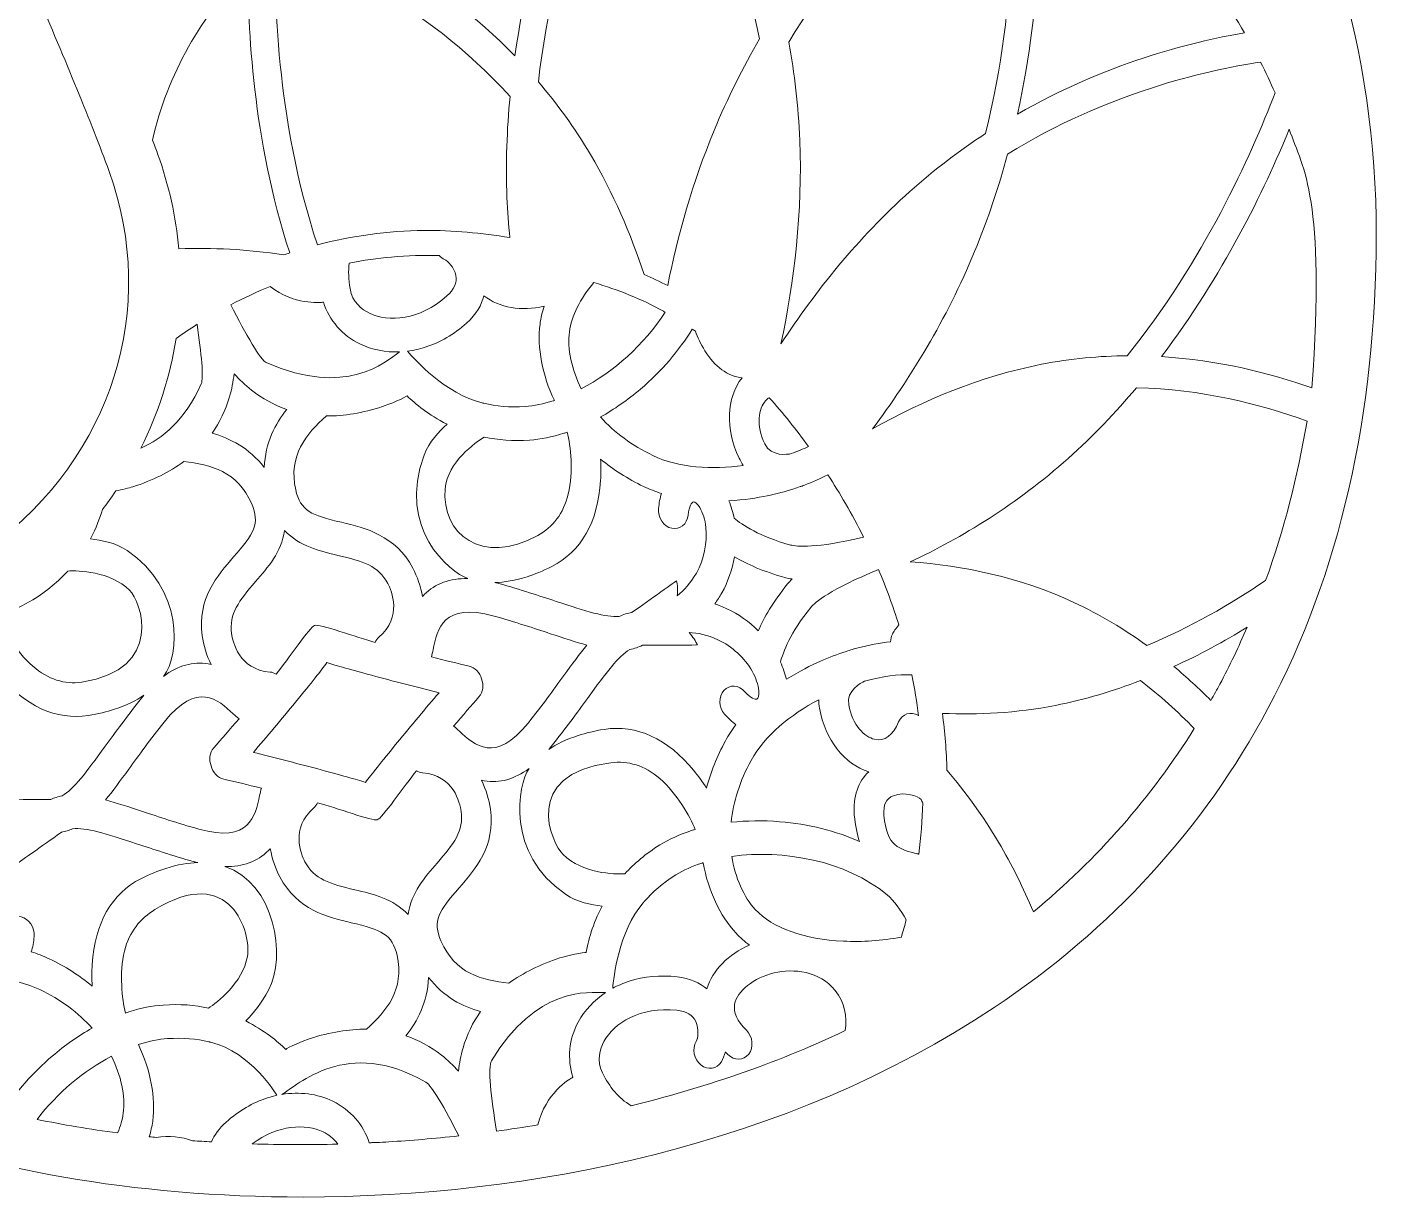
# Model space of a CAD drawing. Header units: millimetres. Extents: x -932 to 1965, y 102 to 615.
# Drawn here: x 433.3 to 548.1, y 102 to 201.5 of the extents above; entities that cross this region are included whole.
import ezdxf

# ---------------------------------------------------------------- set-up
doc = ezdxf.new("R2010")
doc.units = ezdxf.units.MM
doc.header["$MEASUREMENT"] = 0
doc.layers.add('Layer 4', color=7, linetype='Continuous')

msp = doc.modelspace()

# ---------------------------------------------------------------- linework, layer by layer
at = {"layer": 'Layer 4', "lineweight": 0}
for points, knots in [([(512.99, 259.13), (500.98, 274.08), (490.62, 286.98), (489.57, 300.35), (488.26, 317.04), (492.92, 330.49), (503.41, 340.31), (511.82, 348.19), (523.93, 353.79), (539.42, 356.96), (539.42, 356.96), (547.43, 358.59), (547.43, 358.59), (547.43, 358.59), (539.36, 359.91), (539.36, 359.91), (539.17, 359.94), (520.4, 362.92), (497.53, 360.46), (484.07, 359.02), (471.82, 356), (461.14, 351.5), (447.71, 345.85), (436.72, 337.82), (428.46, 327.65), (421.27, 318.79), (416.55, 308.43), (414.45, 296.87), (412.65, 286.96), (412.71, 275.85), (414.65, 263.83), (417.59, 245.6), (424.42, 227.57), (430.5, 212.93), (430.52, 212.66), (433.15, 206.62), (434.06, 204.46), (436.56, 198.58), (438.71, 193.5), (440.25, 189.24), (444.46, 177.59), (440.53, 165.07), (430.23, 157.34), (424.56, 153.09), (417.43, 150.74), (410.15, 150.73), (410.15, 150.73), (410.11, 150.73), (410.11, 150.73), (402.56, 150.73), (394.91, 153.21), (387.87, 157.9), (396.58, 164.26), (402.67, 172.18), (406.06, 181.6), (412.02, 198.16), (409.63, 219.38), (398.96, 244.66), (390.28, 265.22), (378.11, 283.75), (371.56, 293.7), (369.41, 296.98), (367.82, 299.39), (367.12, 300.7), (367.18, 303.02), (367.18, 305.42), (367.14, 307.91), (369.94, 306.36), (372.52, 304.11), (374.01, 300.84), (374.01, 300.84), (375.22, 298.17), (375.22, 298.17), (375.22, 298.17), (376.68, 300.72), (376.68, 300.72), (376.83, 300.99), (380.02, 306.71), (377.93, 313.85), (377.93, 313.85), (386.81, 310.97), (386.81, 310.97), (386.81, 310.97), (385.93, 313.75), (385.93, 313.75), (385.69, 314.5), (380.8, 329.63), (371.81, 337.05), (371.81, 337.05), (387.94, 336.63), (387.94, 336.63), (387.94, 336.63), (386.55, 338.97), (386.55, 338.97), (386.37, 339.27), (382.61, 345.42), (372.31, 350.71), (375.25, 351.19), (377.65, 351.91), (379.83, 353.18), (379.83, 353.18), (382.19, 354.56), (382.19, 354.56), (382.19, 354.56), (371.49, 360.09), (371.49, 360.09), (375.52, 360.11), (380.22, 360.53), (382.43, 362.15), (382.43, 362.15), (385.17, 364.16), (385.17, 364.16), (385.17, 364.16), (381.84, 364.83), (381.84, 364.83), (381.71, 364.85), (372.05, 366.8), (365.54, 369.14), (387.46, 372.42), (402.79, 377.17), (402.95, 377.22), (402.95, 377.22), (407.74, 378.71), (407.74, 378.71), (407.74, 378.71), (397.13, 381.74), (397.13, 381.74), (401.74, 383.83), (406.58, 387.31), (410.23, 390.23), (410.33, 390.3), (420, 398.15), (420.35, 400.17), (420.46, 400.8), (420.18, 401.43), (419.64, 401.76), (418.65, 402.37), (417.71, 401.67), (416.89, 401.05), (413.76, 398.7), (403.42, 400.89), (395.23, 403.47), (398.24, 404.41), (401.77, 406.06), (403.73, 408.86), (404.4, 409.82), (405.14, 410.32), (405.97, 410.4), (407.55, 410.54), (409.29, 409.19), (409.83, 408.66), (409.83, 408.66), (414.79, 403.7), (414.79, 403.7), (414.79, 403.7), (412.29, 410.25), (412.29, 410.25), (409.73, 416.98), (405.77, 420.41), (403.03, 422.07), (415.23, 428.91), (415.82, 442.11), (415.84, 442.71), (415.84, 442.71), (415.89, 444.26), (415.89, 444.26), (415.89, 444.26), (410.71, 444.26), (410.71, 444.26), (425.53, 456.31), (428.85, 479.25), (429.13, 481.42), (443.34, 529.49), (444.65, 541.47), (442.11, 545.91), (441.41, 547.14), (440.35, 547.92), (438.87, 548.28), (426.01, 551.5), (411.48, 544.21), (401.54, 537.53), (393.83, 532.35), (387.62, 526.75), (384.4, 523.56), (384.48, 524.9), (384.61, 526.5), (384.76, 527.93), (384.76, 527.93), (385.46, 534.54), (385.46, 534.54), (385.46, 534.54), (378.2, 522.68), (378.2, 522.68), (378.2, 522.68), (372.17, 539.68), (372.17, 539.68), (372.17, 539.68), (370.96, 534.86), (370.96, 534.86), (370.41, 532.66), (369.69, 530.19), (369.08, 528.38), (363.46, 546.39), (356.18, 550.45), (355.86, 550.62), (355.86, 550.62), (353.75, 551.74), (353.75, 551.74), (353.75, 551.74), (353.66, 549.35), (353.66, 549.35), (353.62, 548.47), (353.31, 546.44), (352.31, 545.04), (347.51, 556.15), (340.04, 561.18), (339.71, 561.4), (339.71, 561.4), (338.43, 562.24), (338.43, 562.24), (338.43, 562.24), (333.35, 554.19), (333.35, 554.19), (333.35, 554.19), (327.72, 570.14), (327.72, 570.14), (327.72, 570.14), (315.63, 559.5), (315.63, 559.5), (315.63, 559.5), (313.94, 567.07), (313.94, 567.07), (313.94, 567.07), (312.74, 567.07), (312.74, 567.07), (312.37, 567.07), (304.21, 566.98), (296.27, 559.43), (296.51, 561.43), (297.01, 564.26), (297.56, 566.73), (297.56, 566.73), (297.94, 568.46), (297.94, 568.46), (297.94, 568.46), (296.17, 568.55), (296.17, 568.55), (295.86, 568.57), (288.9, 568.8), (277.41, 560.03), (275.88, 570.89), (269.16, 608.41), (258.63, 613.34), (255.03, 615.02), (251.01, 612.59), (247.55, 609.99), (246.9, 609.5), (246.22, 608.94), (245.54, 608.34), (238.09, 601.73), (229.68, 588.76), (221.7, 575.73), (209.45, 555.71), (207.83, 529.21), (207.67, 519.72), (207.67, 519.72), (200.18, 526.77), (200.18, 526.77), (200.18, 526.77), (199.38, 524.68), (199.38, 524.68), (197.18, 518.9), (197.45, 509.75), (197.65, 503.07), (197.71, 501.22), (197.77, 499.21), (197.74, 497.77), (193.29, 501.61), (184.63, 502.88), (184.23, 502.94), (184.23, 502.94), (181.41, 503.34), (181.41, 503.34), (181.41, 503.34), (182.67, 500.79), (182.67, 500.79), (182.69, 500.74), (184.98, 496.04), (184.98, 488.96), (184.98, 486.06), (185.95, 482.97), (186.82, 480.25), (187.65, 477.61), (188.59, 474.62), (187.87, 473.57), (187.53, 473.07), (186.61, 472.91), (185.89, 472.87), (178.74, 472.41), (167.87, 482.24), (167.76, 482.34), (167.76, 482.34), (165.14, 484.74), (165.14, 484.74), (165.14, 484.74), (165.25, 481.18), (165.25, 481.18), (165.69, 467.6), (170.28, 459.93), (176.98, 451.96), (175.25, 452.63), (173.19, 453.55), (171.37, 454.46), (171.37, 454.46), (167.27, 456.52), (167.27, 456.52), (167.27, 456.52), (169.36, 452.44), (169.36, 452.44), (169.69, 451.79), (177.63, 436.55), (195.44, 418.74), (195.95, 418.23), (196.47, 417.72), (196.99, 417.21), (194.15, 416.99), (189.65, 417.35), (186.07, 421), (186.07, 421), (182.03, 425.12), (182.03, 425.12), (182.03, 425.12), (183.55, 419.56), (183.55, 419.56), (183.66, 419.15), (185.8, 411.56), (191.16, 406.83), (189.32, 406.76), (187.38, 406.6), (185.98, 406.24), (185.98, 406.24), (184.4, 405.83), (184.4, 405.83), (184.4, 405.83), (184.94, 404.29), (184.94, 404.29), (185.07, 403.92), (185.77, 402.34), (188.88, 399.94), (184.29, 399.71), (177.79, 398.86), (174.63, 396.04), (172.95, 394.54), (171.83, 393.36), (170.93, 392.42), (169.46, 390.86), (168.85, 390.21), (167.37, 389.84), (167.37, 389.84), (164.87, 389.22), (164.87, 389.22), (164.87, 389.22), (166.66, 387.35), (166.66, 387.35), (166.82, 387.17), (169.47, 384.48), (174.22, 383.13), (171.58, 381.74), (169.11, 379.63), (167.93, 376.46), (167.93, 376.46), (167.42, 375.06), (167.42, 375.06), (167.42, 375.06), (168.81, 374.53), (168.81, 374.53), (169.1, 374.42), (170.31, 373.98), (171.91, 373.6), (168.87, 371.81), (165.69, 368.98), (164.11, 364.61), (161.29, 356.8), (155.71, 356), (155.49, 355.97), (155.49, 355.97), (148.1, 355.15), (148.1, 355.15), (148.1, 355.15), (155.23, 353.04), (155.23, 353.04), (156.05, 352.8), (161.39, 351.27), (166.15, 351.03), (163.32, 348.3), (159.82, 343.94), (158.63, 338.27), (158.63, 338.27), (158.21, 336.27), (158.21, 336.27), (158.21, 336.27), (160.24, 336.46), (160.24, 336.46), (160.42, 336.48), (163.91, 336.84), (167.72, 338.85), (166.91, 332.33), (166.11, 317.9), (173.25, 309.38), (173.25, 309.38), (175.19, 307.06), (175.19, 307.06), (175.19, 307.06), (177.1, 315.46), (177.1, 315.46), (177.99, 312.91), (179.23, 309.64), (180.85, 306.09), (176.09, 272.88), (184.98, 241.4), (192.84, 213.61), (199.76, 189.11), (205.74, 167.93), (201.87, 149.8), (197.34, 145.12), (190.25, 136.68), (191.05, 130.44), (191.3, 128.47), (192.36, 126.87), (194.09, 125.83), (197.13, 124), (199.76, 124.01), (201.71, 124.65), (201.58, 122.06), (201.95, 118.54), (204.41, 116.36), (207.09, 113.99), (211.45, 113.88), (217.36, 116.03), (218.95, 114.78), (222.96, 112.08), (227.98, 112.08), (228.64, 112.08), (229.33, 112.13), (230.03, 112.23), (235.28, 113.02), (239.9, 116.81), (243.74, 123.49), (248.24, 130.41), (249.21, 137.67), (248.67, 147.07), (250.03, 147.07), (251.39, 147), (252.15, 146.95), (252.1, 145.91), (252.05, 144.87), (252.02, 143.83), (251.87, 139.66), (251.86, 135.19), (252.12, 130.89), (252.11, 130.78), (252.11, 130.69), (252.13, 130.6), (252.73, 120.96), (254.7, 112.25), (259.58, 109.97), (262.49, 108.61), (265.05, 107.93), (267.24, 107.93), (268.6, 107.93), (269.81, 108.2), (270.88, 108.73), (272.15, 109.36), (273.01, 110.31), (273.54, 111.19), (276.79, 109.85), (284.71, 107.66), (292, 114.05), (294.12, 113.36), (299.44, 112), (302.86, 114.53), (305.09, 116.16), (306.04, 118.99), (305.7, 122.93), (305.12, 129.61), (303.19, 132.65), (301.78, 134.87), (300.46, 136.93), (299.74, 138.07), (300.51, 141.32), (300.57, 141.56), (300.69, 141.96), (300.92, 142.58), (302.59, 142.52), (304.59, 142.41), (306.82, 142.29), (307.68, 142.24), (308.58, 142.19), (309.5, 142.14), (309.9, 140.27), (310.92, 136.48), (313.22, 132.43), (317.39, 125.13), (323.84, 120.44), (331.89, 118.84), (332.95, 117.62), (336.05, 114.75), (341.62, 114.75), (343.77, 114.75), (346.28, 115.17), (349.18, 116.28), (353.49, 114.8), (359.55, 114.23), (364.22, 119.72), (365.73, 120.41), (371.26, 123.33), (372.06, 129.08), (372.76, 134.16), (369.53, 139.78), (362.44, 145.81), (362.62, 145.86), (362.8, 145.91), (362.98, 145.96), (365.46, 146.73), (367.83, 147.55), (370.11, 148.44), (371.74, 146.22), (376.2, 140.46), (383.15, 133.62), (385.93, 130.88), (389.3, 127.79), (393.2, 124.64), (393.19, 124.62), (393.19, 124.61), (393.19, 124.59), (393.73, 124.1), (394.28, 123.61), (394.83, 123.13), (394.88, 123.15), (394.94, 123.18), (395, 123.21), (402.07, 117.69), (410.71, 112.12), (420.55, 108.05), (429.12, 104.49), (442.18, 102.01), (456.77, 102.01), (475.97, 102.01), (497.8, 106.31), (515.53, 118.13), (525.53, 124.8), (533.36, 133.35), (538.8, 143.55), (544.89, 154.97), (547.99, 168.52), (548.02, 183.83), (548.08, 215.45), (529.44, 238.66), (512.99, 259.13)], [0, 0, 0, 0, 1, 1, 1, 2, 2, 2, 3, 3, 3, 4, 4, 4, 5, 5, 5, 6, 6, 6, 7, 7, 7, 8, 8, 8, 9, 9, 9, 10, 10, 10, 11, 11, 11, 12, 12, 12, 13, 13, 13, 14, 14, 14, 15, 15, 15, 16, 16, 16, 17, 17, 17, 18, 18, 18, 19, 19, 19, 20, 20, 20, 21, 21, 21, 22, 22, 22, 23, 23, 23, 24, 24, 24, 25, 25, 25, 26, 26, 26, 27, 27, 27, 28, 28, 28, 29, 29, 29, 30, 30, 30, 31, 31, 31, 32, 32, 32, 33, 33, 33, 34, 34, 34, 35, 35, 35, 36, 36, 36, 37, 37, 37, 38, 38, 38, 39, 39, 39, 40, 40, 40, 41, 41, 41, 42, 42, 42, 43, 43, 43, 44, 44, 44, 45, 45, 45, 46, 46, 46, 47, 47, 47, 48, 48, 48, 49, 49, 49, 50, 50, 50, 51, 51, 51, 52, 52, 52, 53, 53, 53, 54, 54, 54, 55, 55, 55, 56, 56, 56, 57, 57, 57, 58, 58, 58, 59, 59, 59, 60, 60, 60, 61, 61, 61, 62, 62, 62, 63, 63, 63, 64, 64, 64, 65, 65, 65, 66, 66, 66, 67, 67, 67, 68, 68, 68, 69, 69, 69, 70, 70, 70, 71, 71, 71, 72, 72, 72, 73, 73, 73, 74, 74, 74, 75, 75, 75, 76, 76, 76, 77, 77, 77, 78, 78, 78, 79, 79, 79, 80, 80, 80, 81, 81, 81, 82, 82, 82, 83, 83, 83, 84, 84, 84, 85, 85, 85, 86, 86, 86, 87, 87, 87, 88, 88, 88, 89, 89, 89, 90, 90, 90, 91, 91, 91, 92, 92, 92, 93, 93, 93, 94, 94, 94, 95, 95, 95, 96, 96, 96, 97, 97, 97, 98, 98, 98, 99, 99, 99, 100, 100, 100, 101, 101, 101, 102, 102, 102, 103, 103, 103, 104, 104, 104, 105, 105, 105, 106, 106, 106, 107, 107, 107, 108, 108, 108, 109, 109, 109, 110, 110, 110, 111, 111, 111, 112, 112, 112, 113, 113, 113, 114, 114, 114, 115, 115, 115, 116, 116, 116, 117, 117, 117, 118, 118, 118, 119, 119, 119, 120, 120, 120, 121, 121, 121, 122, 122, 122, 123, 123, 123, 124, 124, 124, 125, 125, 125, 126, 126, 126, 127, 127, 127, 128, 128, 128, 129, 129, 129, 130, 130, 130, 131, 131, 131, 132, 132, 132, 133, 133, 133, 134, 134, 134, 135, 135, 135, 136, 136, 136, 137, 137, 137, 138, 138, 138, 139, 139, 139, 140, 140, 140, 141, 141, 141, 142, 142, 142, 143, 143, 143, 144, 144, 144, 145, 145, 145, 146, 146, 146, 147, 147, 147, 148, 148, 148, 149, 149, 149, 150, 150, 150, 151, 151, 151, 152, 152, 152, 153, 153, 153, 154, 154, 154, 155, 155, 155, 156, 156, 156, 157, 157, 157, 158, 158, 158, 159, 159, 159, 160, 160, 160, 161, 161, 161, 162, 162, 162, 163, 163, 163, 164, 164, 164, 165, 165, 165, 166, 166, 166, 167, 167, 167, 168, 168, 168, 169, 169, 169, 170, 170, 170, 171, 171, 171, 172, 172, 172, 173, 173, 173, 174, 174, 174, 175, 175, 175, 176, 176, 176, 177, 177, 177, 178, 178, 178, 179, 179, 179, 180, 180, 180, 181, 181, 181, 182, 182, 182, 183, 183, 183, 184, 184, 184, 185, 185, 185, 186, 186, 186, 186]), ([(474.76, 199.05), (468.08, 205.91), (460.54, 209.42), (456.54, 210.93), (457.02, 211.34), (457.51, 211.73), (458, 212.11), (465, 217.55), (473.25, 221.29), (481.91, 223.11), (481.92, 223.11), (481.93, 223.11), (481.93, 223.12), (479.66, 218.12), (476.22, 209.32), (474.76, 199.05)], [0, 0, 0, 0, 1, 1, 1, 2, 2, 2, 3, 3, 3, 4, 4, 4, 5, 5, 5, 5]), ([(491.71, 192.72), (489.86, 188.27), (488.61, 183.8), (487.76, 179.52), (487.1, 179.86), (486.43, 180.17), (485.75, 180.46), (484.62, 183.92), (483.13, 187.39), (481.19, 190.66), (479.84, 192.95), (478.34, 195), (476.76, 196.85), (478.13, 208.72), (482.48, 219.02), (484.67, 223.62), (485, 223.67), (485.33, 223.72), (485.66, 223.77), (488.2, 220.07), (493.28, 211.64), (495.57, 200.52), (494.17, 198.09), (492.86, 195.49), (491.71, 192.72)], [0, 0, 0, 0, 1, 1, 1, 2, 2, 2, 3, 3, 3, 4, 4, 4, 5, 5, 5, 6, 6, 6, 7, 7, 7, 8, 8, 8, 8]), ([(497.39, 174.56), (498.53, 179.9), (499.24, 185.79), (498.99, 191.87), (498.87, 194.79), (498.54, 197.58), (498.05, 200.22), (504, 210.04), (511.56, 216.86), (515.44, 219.98), (515.89, 219.79), (516.33, 219.59), (516.77, 219.38), (517.22, 214.25), (517.6, 203.74), (514.79, 192.45), (512.62, 191.04), (510.46, 189.41), (508.35, 187.52), (503.95, 183.6), (500.33, 179.06), (497.39, 174.56)], [0, 0, 0, 0, 1, 1, 1, 2, 2, 2, 3, 3, 3, 4, 4, 4, 5, 5, 5, 6, 6, 6, 7, 7, 7, 7]), ([(532.15, 207.65), (533.89, 205.57), (535.45, 203.35), (536.81, 201.02), (532.12, 200.22), (524.94, 198.37), (517.5, 194.11), (519.65, 203.87), (519.58, 212.75), (519.21, 218.14), (524.07, 215.5), (528.47, 212.02), (532.15, 207.65)], [0, 0, 0, 0, 1, 1, 1, 2, 2, 2, 3, 3, 3, 4, 4, 4, 4]), ([(474.35, 195.6), (474.08, 192.81), (473.98, 189.93), (474.09, 187.01), (474.14, 185.85), (474.23, 184.72), (474.34, 183.6), (471.92, 184), (469.48, 184.24), (467.03, 184.21), (463.96, 184.18), (460.92, 183.76), (457.97, 182.99), (454.41, 193.67), (454.29, 204.56), (454.41, 208.77), (457.87, 207.56), (466.94, 203.81), (474.35, 195.6)], [0, 0, 0, 0, 1, 1, 1, 2, 2, 2, 3, 3, 3, 4, 4, 4, 5, 5, 5, 6, 6, 6, 6]), ([(446.19, 182.65), (445.94, 185.35), (445.34, 188.06), (444.38, 190.73), (444.24, 191.11), (444.09, 191.5), (443.95, 191.89), (445.16, 197.51), (448.19, 202.48), (452.07, 206.69), (452.03, 201.55), (452.47, 191.95), (455.61, 182.3), (455.44, 182.25), (455.27, 182.19), (455.1, 182.14), (452, 182.62), (448.98, 182.75), (446.19, 182.65)], [0, 0, 0, 0, 1, 1, 1, 2, 2, 2, 3, 3, 3, 4, 4, 4, 5, 5, 5, 6, 6, 6, 6]), ([(539.41, 195.91), (537.37, 190.59), (533.32, 181.59), (526.84, 173.56), (524.49, 173.54), (522.05, 173.32), (519.55, 172.83), (514.33, 171.81), (509.47, 169.76), (505.18, 167.34), (508.38, 171.6), (511.47, 176.64), (513.86, 182.42), (515.01, 185.19), (515.93, 187.97), (516.67, 190.71), (525.07, 195.89), (533.47, 197.82), (538.18, 198.53), (538.62, 197.67), (539.02, 196.8), (539.41, 195.91)], [0, 0, 0, 0, 1, 1, 1, 2, 2, 2, 3, 3, 3, 4, 4, 4, 5, 5, 5, 6, 6, 6, 7, 7, 7, 7]), ([(529.74, 173.48), (534.97, 180.36), (538.49, 187.63), (540.62, 192.82), (541.86, 189.28), (543.68, 187.08), (542.55, 170.82), (538.95, 172.09), (534.58, 173.19), (529.74, 173.48)], [0, 0, 0, 0, 1, 1, 1, 2, 2, 2, 3, 3, 3, 3]), ([(462.39, 177.18), (461.75, 177.49), (460.94, 178.1), (460.74, 179.27), (460.61, 180.05), (460.59, 180.76), (460.68, 181.44), (461.87, 181.67), (463.07, 181.85), (464.28, 181.95), (465.64, 182.07), (466.99, 182.11), (468.33, 182.07), (468.46, 181.94), (468.61, 181.82), (468.77, 181.75), (469.05, 181.63), (469.6, 181.06), (469.74, 180.37), (469.85, 179.77), (469.6, 179.19), (468.98, 178.64), (466.66, 176.55), (464, 176.4), (462.39, 177.18)], [0, 0, 0, 0, 1, 1, 1, 2, 2, 2, 3, 3, 3, 4, 4, 4, 5, 5, 5, 6, 6, 6, 7, 7, 7, 8, 8, 8, 8]), ([(458.31, 178.09), (458.37, 178.1), (458.42, 178.11), (458.48, 178.12), (458.98, 176.56), (460.08, 175.29), (461.58, 174.56), (462.63, 174.06), (463.77, 173.84), (464.94, 173.88), (463.69, 172.97), (460.46, 170.04), (453.66, 172.94), (453.11, 173.18), (451.9, 175.34), (450.6, 177.9), (451.7, 178.47), (452.82, 178.99), (453.96, 179.45), (455.96, 177.87), (458.21, 178.08), (458.31, 178.09)], [0, 0, 0, 0, 1, 1, 1, 2, 2, 2, 3, 3, 3, 4, 4, 4, 5, 5, 5, 6, 6, 6, 7, 7, 7, 7]), ([(479.4, 175.59), (479.57, 176.93), (480.3, 178.38), (481.48, 179.78), (483.53, 179.16), (485.53, 178.38), (487.41, 177.34), (487.45, 177.32), (487.49, 177.29), (487.53, 177.27), (485.78, 174.5), (483.12, 172.17), (480.41, 170.74), (479.59, 172.37), (479.21, 174.16), (479.4, 175.59)], [0, 0, 0, 0, 1, 1, 1, 2, 2, 2, 3, 3, 3, 4, 4, 4, 5, 5, 5, 5]), ([(467.14, 174.28), (468.38, 174.68), (469.59, 175.37), (470.66, 176.34), (471.5, 177.09), (471.93, 177.9), (472.13, 178.65), (473.44, 177.64), (475.31, 177.32), (477.24, 177.76), (477.08, 177.26), (476.96, 176.76), (476.9, 176.25), (476.64, 174.25), (477.09, 171.91), (478.12, 169.75), (478.09, 169.74), (478.06, 169.73), (478.02, 169.72), (477.2, 169.45), (476.39, 169.29), (475.63, 169.24), (474.31, 169.15), (473.15, 169.27), (472.12, 169.51), (472.11, 169.51), (472.1, 169.52), (472.08, 169.52), (472.05, 169.53), (472.02, 169.54), (471.98, 169.54), (468.87, 170.32), (466.22, 173.25), (465.64, 173.94), (466.14, 174.01), (466.64, 174.12), (467.14, 174.28)], [0, 0, 0, 0, 1, 1, 1, 2, 2, 2, 3, 3, 3, 4, 4, 4, 5, 5, 5, 6, 6, 6, 7, 7, 7, 8, 8, 8, 9, 9, 9, 10, 10, 10, 11, 11, 11, 12, 12, 12, 12]), ([(448.09, 171.16), (446.68, 168.06), (444.78, 166.5), (442.96, 165.71), (444.44, 168.66), (445.45, 171.79), (445.95, 175.02), (446.53, 175.44), (447.13, 175.84), (447.73, 176.23), (448.1, 173.74), (448.31, 171.67), (448.09, 171.16)], [0, 0, 0, 0, 1, 1, 1, 2, 2, 2, 3, 3, 3, 4, 4, 4, 4]), ([(486.5, 165.07), (484.73, 165.92), (483.22, 167.03), (482.05, 168.35), (483.21, 169), (484.35, 169.79), (485.44, 170.72), (487.24, 172.25), (488.73, 174), (489.84, 175.83), (489.93, 175.77), (490.02, 175.71), (490.11, 175.64), (490.3, 175.12), (490.57, 174.57), (490.92, 173.98), (491.75, 172.61), (492.87, 171.82), (494.08, 171.68), (492.75, 170), (492.64, 167.29), (493.83, 164.86), (493.94, 164.63), (494.06, 164.42), (494.19, 164.23), (491.51, 163.86), (488.7, 164.02), (486.5, 165.07)], [0, 0, 0, 0, 1, 1, 1, 2, 2, 2, 3, 3, 3, 4, 4, 4, 5, 5, 5, 6, 6, 6, 7, 7, 7, 8, 8, 8, 9, 9, 9, 9]), ([(450.49, 170.06), (450.68, 170.7), (450.81, 171.36), (450.88, 172.02), (451.33, 171.52), (451.82, 171.06), (452.35, 170.64), (453.28, 169.91), (454.28, 169.36), (455.36, 168.99), (454.39, 167.78), (453.53, 166.17), (453.45, 164.05), (452.15, 165.73), (450.51, 166.55), (449.01, 166.97), (449.67, 167.89), (450.16, 168.92), (450.49, 170.06)], [0, 0, 0, 0, 1, 1, 1, 2, 2, 2, 3, 3, 3, 4, 4, 4, 5, 5, 5, 6, 6, 6, 6]), ([(458.73, 168.44), (460.22, 168.42), (461.81, 168.69), (463.5, 169.23), (464.05, 169.41), (465.48, 170.02), (465.59, 170.15), (466.28, 169.47), (467.42, 168.52), (468.99, 167.74), (468.32, 167.09), (467.48, 166.27), (467.05, 165.11), (464.73, 158.88), (469.19, 155.15), (470.77, 154.61), (469.23, 154.64), (467.99, 154.18), (467.06, 153.25), (467.01, 153.19), (466.95, 153.13), (466.9, 153.07), (466.75, 153.95), (466.46, 154.78), (466.08, 155.49), (464.6, 158.3), (462.06, 158.9), (460.01, 159.39), (457.49, 159.98), (456.51, 160.37), (456.12, 162.15), (455.48, 165.09), (457, 166.89), (458.73, 168.44)], [0, 0, 0, 0, 1, 1, 1, 2, 2, 2, 3, 3, 3, 4, 4, 4, 5, 5, 5, 6, 6, 6, 7, 7, 7, 8, 8, 8, 9, 9, 9, 10, 10, 10, 11, 11, 11, 11]), ([(496.08, 169.73), (496.17, 169.84), (496.28, 169.92), (496.39, 169.99), (497.58, 168.66), (498.69, 167.27), (499.73, 165.84), (499.27, 165.62), (498.79, 165.42), (498.27, 165.23), (497.96, 165.16), (496.56, 164.94), (496.01, 166.06), (495.24, 167.65), (495.51, 169.08), (496.08, 169.73)], [0, 0, 0, 0, 1, 1, 1, 2, 2, 2, 3, 3, 3, 4, 4, 4, 5, 5, 5, 5]), ([(538.61, 154.44), (535.61, 152.41), (532.2, 150.45), (528.51, 148.91), (526.6, 150.29), (524.54, 151.54), (522.31, 152.57), (517.67, 154.73), (512.88, 155.72), (508.39, 156.03), (512.78, 158.08), (517.42, 160.91), (521.82, 164.83), (523.92, 166.71), (525.86, 168.74), (527.62, 170.83), (533.14, 170.72), (538.14, 169.45), (542.13, 168), (541.33, 163.23), (540.16, 158.71), (538.61, 154.44)], [0, 0, 0, 0, 1, 1, 1, 2, 2, 2, 3, 3, 3, 4, 4, 4, 5, 5, 5, 6, 6, 6, 7, 7, 7, 7]), ([(472.16, 166.64), (473.31, 166.39), (474.59, 166.28), (476.01, 166.38), (476.94, 166.44), (477.92, 166.64), (478.92, 166.96), (479.02, 166.99), (479.12, 167.03), (479.22, 167.06), (479.51, 165.85), (479.76, 163.7), (479.3, 161.79), (478.89, 160.12), (478, 158.99), (476.71, 158.27), (471.96, 155.63), (468.49, 158.42), (468.84, 162.25), (469.05, 164.56), (471.41, 166.17), (472.16, 166.64)], [0, 0, 0, 0, 1, 1, 1, 2, 2, 2, 3, 3, 3, 4, 4, 4, 5, 5, 5, 6, 6, 6, 7, 7, 7, 7]), ([(439.68, 160.47), (440.08, 160.99), (440.46, 161.52), (440.83, 162.06), (441.34, 162.16), (441.95, 162.31), (442.26, 162.41), (443.95, 162.95), (445.39, 163.67), (446.6, 164.55), (448.9, 164.3), (451.19, 163.73), (452.38, 160.96), (453.11, 159.29), (452.54, 158.4), (450.84, 156.45), (449.46, 154.86), (447.74, 152.89), (448.17, 149.75), (448.28, 148.95), (448.53, 148.1), (448.93, 147.3), (448.85, 147.32), (448.77, 147.34), (448.69, 147.35), (447.39, 147.57), (446.12, 147.21), (444.88, 146.29), (446.31, 148.1), (446.57, 153.76), (441.78, 156.99), (440.75, 157.69), (439.59, 157.85), (438.68, 158), (439.14, 158.88), (439.46, 159.73), (439.68, 160.47)], [0, 0, 0, 0, 1, 1, 1, 2, 2, 2, 3, 3, 3, 4, 4, 4, 5, 5, 5, 6, 6, 6, 7, 7, 7, 8, 8, 8, 9, 9, 9, 10, 10, 10, 11, 11, 11, 12, 12, 12, 12]), ([(488.52, 154.42), (488.52, 154.42), (486.19, 152.77), (484.75, 151.75), (484.73, 151.74), (484.72, 151.74), (484.71, 151.73), (484.53, 151.7), (484.35, 151.65), (484.17, 151.6), (483.99, 151.54), (483.81, 151.46), (483.63, 151.38), (482.49, 151.3), (480.85, 151.81), (478.27, 152.67), (476.86, 153.13), (475.27, 153.66), (473.39, 154.19), (473.28, 154.22), (473.17, 154.25), (473.07, 154.27), (473.87, 154.29), (474.78, 154.44), (475.8, 154.76), (476.45, 154.97), (477.15, 155.26), (477.9, 155.64), (480.39, 156.89), (481.83, 159.41), (482.05, 162.94), (482.09, 163.53), (482.08, 164.15), (482.05, 164.77), (483.13, 163.87), (484.36, 163.09), (485.71, 162.44), (486.21, 162.21), (486.72, 162.01), (487.23, 161.85), (487.11, 161.46), (487.02, 161.03), (486.98, 160.56), (486.91, 159.79), (487.41, 159.03), (488.1, 158.88), (488.8, 158.73), (489.42, 159.24), (489.49, 160.01), (489.56, 160.77), (489.81, 161.1), (489.95, 161.12), (490.07, 161.14), (490.29, 160.98), (490.49, 160.64), (490.76, 160.18), (490.93, 159.6), (491.01, 158.96), (491.15, 157.66), (490.85, 156.25), (490.2, 155.08), (489.72, 154.22), (489.14, 153.6), (488.56, 153.15), (488.62, 153.64), (488.59, 154.09), (488.52, 154.42)], [0, 0, 0, 0, 1, 1, 1, 2, 2, 2, 3, 3, 3, 4, 4, 4, 5, 5, 5, 6, 6, 6, 7, 7, 7, 8, 8, 8, 9, 9, 9, 10, 10, 10, 11, 11, 11, 12, 12, 12, 13, 13, 13, 14, 14, 14, 15, 15, 15, 16, 16, 16, 17, 17, 17, 18, 18, 18, 19, 19, 19, 20, 20, 20, 21, 21, 21, 22, 22, 22, 22]), ([(498.21, 157.46), (495.59, 158.17), (494.06, 159.2), (493.41, 159.73), (493.31, 160.25), (493.16, 160.75), (492.97, 161.22), (494.25, 161.29), (495.38, 161.47), (496.22, 161.65), (497, 161.81), (497.75, 162.01), (498.48, 162.25), (498.66, 162.3), (498.84, 162.37), (499.01, 162.43), (499.06, 162.44), (499.1, 162.45), (499.15, 162.46), (499.16, 162.47), (499.17, 162.47), (499.18, 162.47), (499.25, 162.5), (499.32, 162.52), (499.38, 162.56), (500.09, 162.82), (500.75, 163.12), (501.37, 163.44), (501.9, 162.63), (502.4, 161.81), (502.87, 161), (503.42, 160.06), (503.93, 159.1), (504.42, 158.12), (500.34, 157.16), (498.76, 157.32), (498.21, 157.46)], [0, 0, 0, 0, 1, 1, 1, 2, 2, 2, 3, 3, 3, 4, 4, 4, 5, 5, 5, 6, 6, 6, 7, 7, 7, 8, 8, 8, 9, 9, 9, 10, 10, 10, 11, 11, 11, 12, 12, 12, 12]), ([(452.71, 154.35), (453.73, 155.52), (454.91, 156.87), (455.17, 158.69), (456.44, 157.35), (458.2, 156.94), (459.71, 156.58), (461.83, 156.09), (463.17, 155.68), (463.95, 154.2), (464.28, 153.56), (465.22, 151.34), (463.2, 149.62), (463.06, 149.5), (462.95, 149.35), (462.88, 149.18), (461.41, 149.57), (458.06, 150.81), (457.73, 150.61), (457.38, 150.55), (455.43, 147.67), (454.46, 146.48), (454.3, 146.58), (454.13, 146.64), (453.94, 146.65), (451.29, 146.87), (450.77, 149.22), (450.67, 149.94), (450.44, 151.6), (451.29, 152.71), (452.71, 154.35)], [0, 0, 0, 0, 1, 1, 1, 2, 2, 2, 3, 3, 3, 4, 4, 4, 5, 5, 5, 6, 6, 6, 7, 7, 7, 8, 8, 8, 9, 9, 9, 10, 10, 10, 10]), ([(495.46, 150.16), (494.68, 150.94), (493.77, 151.59), (492.8, 152.04), (492.45, 152.2), (492.1, 152.34), (491.76, 152.45), (491.97, 152.74), (492.17, 153.05), (492.36, 153.39), (492.89, 154.33), (493.25, 155.38), (493.43, 156.46), (494.46, 155.85), (495.9, 155.19), (497.8, 154.68), (497.96, 154.63), (498.15, 154.6), (498.34, 154.57), (498.2, 154.43), (498.07, 154.3), (497.96, 154.16), (496.72, 152.64), (495.94, 151.27), (495.46, 150.16)], [0, 0, 0, 0, 1, 1, 1, 2, 2, 2, 3, 3, 3, 4, 4, 4, 5, 5, 5, 6, 6, 6, 7, 7, 7, 8, 8, 8, 8]), ([(431.06, 151.57), (432.06, 151.89), (432.97, 152.31), (433.77, 152.8), (434.97, 153.55), (435.95, 154.39), (436.74, 155.25), (437.62, 155.31), (440.35, 155.22), (442, 153.62), (442.95, 152.7), (445.05, 146.92), (437.92, 145.8), (436.47, 145.58), (435.07, 146.03), (433.77, 147.16), (432.28, 148.44), (431.23, 150.33), (430.75, 151.48), (430.86, 151.51), (430.96, 151.54), (431.06, 151.57)], [0, 0, 0, 0, 1, 1, 1, 2, 2, 2, 3, 3, 3, 4, 4, 4, 5, 5, 5, 6, 6, 6, 7, 7, 7, 7]), ([(499.92, 152.14), (500.29, 152.59), (501.55, 153.69), (505.69, 155.37), (506.34, 153.83), (506.92, 152.26), (507.41, 150.66), (507.16, 150.36), (506.98, 150.09), (506.87, 149.87), (506.77, 149.67), (506.72, 149.44), (506.72, 149.22), (505.81, 149.14), (504.84, 148.95), (503.84, 148.68), (503.77, 148.68), (503.7, 148.66), (503.63, 148.64), (503.62, 148.64), (503.61, 148.63), (503.6, 148.63), (503.56, 148.61), (503.51, 148.6), (503.47, 148.58), (503.29, 148.52), (503.11, 148.47), (502.93, 148.41), (502.21, 148.18), (501.47, 147.9), (500.75, 147.58), (499.96, 147.23), (498.94, 146.72), (497.86, 146.04), (497.74, 146.52), (497.57, 147.02), (497.34, 147.5), (497.57, 148.31), (498.2, 150.04), (499.92, 152.14)], [0, 0, 0, 0, 1, 1, 1, 2, 2, 2, 3, 3, 3, 4, 4, 4, 5, 5, 5, 6, 6, 6, 7, 7, 7, 8, 8, 8, 9, 9, 9, 10, 10, 10, 11, 11, 11, 12, 12, 12, 13, 13, 13, 13]), ([(471.93, 146.07), (471.78, 146.61), (471.38, 147.05), (470.86, 147.17), (469.92, 147.38), (468.82, 147.65), (467.66, 147.94), (467.72, 148.13), (467.76, 148.34), (467.81, 148.57), (468.16, 150.29), (468.64, 152.64), (472.99, 151.42), (474.82, 150.9), (476.39, 150.38), (477.77, 149.92), (478.92, 149.54), (479.95, 149.2), (480.89, 148.95), (480.27, 148.2), (479.64, 147.32), (478.92, 146.35), (478.07, 145.17), (477.1, 143.83), (475.91, 142.34), (473.09, 138.81), (471.33, 140.44), (470.04, 141.64), (469.87, 141.79), (469.71, 141.94), (469.55, 142.06), (470.33, 142.97), (471.07, 143.83), (471.71, 144.55), (472.05, 144.95), (472.13, 145.55), (471.93, 146.07)], [0, 0, 0, 0, 1, 1, 1, 2, 2, 2, 3, 3, 3, 4, 4, 4, 5, 5, 5, 6, 6, 6, 7, 7, 7, 8, 8, 8, 9, 9, 9, 10, 10, 10, 11, 11, 11, 12, 12, 12, 12]), ([(534.72, 145.63), (534.47, 145.16), (534.21, 144.7), (533.95, 144.25), (532.97, 145.23), (531.92, 146.2), (530.81, 147.13), (533.01, 148.13), (535.09, 149.27), (537.03, 150.46), (536.32, 148.81), (535.55, 147.19), (534.72, 145.63)], [0, 0, 0, 0, 1, 1, 1, 2, 2, 2, 3, 3, 3, 4, 4, 4, 4]), ([(492.6, 143.07), (492.91, 142.72), (493.23, 142.42), (493.56, 142.18), (493.24, 141.75), (492.94, 141.29), (492.67, 140.8), (491.95, 139.49), (491.41, 138.14), (491.06, 136.78), (490.72, 137.31), (490.36, 137.81), (489.99, 138.27), (487.75, 141), (485.11, 142.22), (482.36, 141.78), (481.53, 141.65), (480.8, 141.47), (480.14, 141.26), (479.12, 140.93), (478.3, 140.52), (477.64, 140.07), (477.71, 140.15), (477.78, 140.23), (477.85, 140.32), (479.07, 141.85), (480.06, 143.21), (480.93, 144.41), (482.53, 146.61), (483.56, 147.98), (484.53, 148.58), (484.72, 148.61), (484.91, 148.66), (485.1, 148.72), (485.27, 148.78), (485.45, 148.85), (485.61, 148.93), (485.63, 148.93), (485.64, 148.93), (485.65, 148.93), (487.43, 148.94), (490.28, 148.96), (490.28, 148.96), (490.14, 149.27), (489.9, 149.65), (489.57, 150.02), (490.31, 149.99), (491.13, 149.82), (492.03, 149.4), (493.24, 148.84), (494.3, 147.86), (494.94, 146.73), (495.26, 146.16), (495.45, 145.59), (495.51, 145.06), (495.54, 144.66), (495.45, 144.4), (495.35, 144.35), (495.22, 144.29), (494.82, 144.41), (494.32, 144.98), (493.81, 145.57), (493.02, 145.62), (492.54, 145.09), (492.07, 144.57), (492.09, 143.66), (492.6, 143.07)], [0, 0, 0, 0, 1, 1, 1, 2, 2, 2, 3, 3, 3, 4, 4, 4, 5, 5, 5, 6, 6, 6, 7, 7, 7, 8, 8, 8, 9, 9, 9, 10, 10, 10, 11, 11, 11, 12, 12, 12, 13, 13, 13, 14, 14, 14, 15, 15, 15, 16, 16, 16, 17, 17, 17, 18, 18, 18, 19, 19, 19, 20, 20, 20, 21, 21, 21, 22, 22, 22, 22]), ([(429.79, 147.97), (430.13, 147.44), (430.49, 146.94), (430.86, 146.48), (433.1, 143.75), (435.74, 142.53), (438.49, 142.97), (439.32, 143.1), (440.06, 143.28), (440.71, 143.49), (441.73, 143.82), (442.55, 144.23), (443.21, 144.68), (443.14, 144.6), (443.07, 144.51), (443, 144.43), (441.78, 142.9), (440.79, 141.54), (439.92, 140.34), (438.28, 138.08), (437.24, 136.7), (436.25, 136.12), (436.08, 136.09), (435.92, 136.05), (435.76, 136), (435.61, 135.95), (435.46, 135.89), (435.31, 135.82), (435.27, 135.82), (435.24, 135.82), (435.2, 135.82), (433.43, 135.81), (430.57, 135.79), (430.57, 135.79), (430.72, 135.47), (430.95, 135.1), (431.28, 134.73), (430.55, 134.76), (429.72, 134.93), (428.83, 135.34), (427.61, 135.91), (426.55, 136.89), (425.91, 138.02), (425.59, 138.59), (425.4, 139.16), (425.35, 139.69), (425.31, 140.09), (425.4, 140.35), (425.51, 140.4), (425.64, 140.46), (426.03, 140.34), (426.53, 139.77), (427.04, 139.18), (427.84, 139.13), (428.31, 139.65), (428.79, 140.18), (428.76, 141.09), (428.25, 141.68), (427.94, 142.03), (427.62, 142.33), (427.29, 142.57), (427.61, 143), (427.91, 143.46), (428.18, 143.95), (428.9, 145.26), (429.44, 146.61), (429.79, 147.97)], [0, 0, 0, 0, 1, 1, 1, 2, 2, 2, 3, 3, 3, 4, 4, 4, 5, 5, 5, 6, 6, 6, 7, 7, 7, 8, 8, 8, 9, 9, 9, 10, 10, 10, 11, 11, 11, 12, 12, 12, 13, 13, 13, 14, 14, 14, 15, 15, 15, 16, 16, 16, 17, 17, 17, 18, 18, 18, 19, 19, 19, 20, 20, 20, 21, 21, 21, 22, 22, 22, 22]), ([(468.31, 144.9), (467.2, 143.61), (465.93, 142.09), (464.76, 140.66), (463.36, 138.96), (462.55, 137.92), (462.06, 137.27), (461.28, 137.52), (460.01, 137.88), (457.91, 138.44), (456.11, 138.92), (454.18, 139.42), (452.52, 139.82), (453.63, 141.12), (454.91, 142.65), (456.1, 144.09), (457.48, 145.77), (458.29, 146.8), (458.78, 147.46), (459.56, 147.21), (460.83, 146.85), (462.95, 146.28), (464.74, 145.8), (466.66, 145.31), (468.31, 144.9)], [0, 0, 0, 0, 1, 1, 1, 2, 2, 2, 3, 3, 3, 4, 4, 4, 5, 5, 5, 6, 6, 6, 7, 7, 7, 8, 8, 8, 8]), ([(443.09, 134.8), (441.93, 135.18), (440.89, 135.52), (439.95, 135.78), (440.57, 136.53), (441.21, 137.42), (441.93, 138.4), (442.78, 139.58), (443.76, 140.92), (444.94, 142.4), (447.76, 145.94), (449.52, 144.3), (450.81, 143.11), (450.98, 142.95), (451.14, 142.81), (451.3, 142.68), (450.53, 141.78), (449.78, 140.92), (449.15, 140.2), (448.79, 139.8), (448.73, 139.19), (448.93, 138.67), (449.07, 138.12), (449.48, 137.67), (450, 137.55), (450.94, 137.34), (452.04, 137.07), (453.2, 136.78), (453.14, 136.59), (453.1, 136.38), (453.05, 136.15), (452.7, 134.43), (452.22, 132.08), (447.87, 133.3), (446.04, 133.82), (444.47, 134.34), (443.09, 134.8)], [0, 0, 0, 0, 1, 1, 1, 2, 2, 2, 3, 3, 3, 4, 4, 4, 5, 5, 5, 6, 6, 6, 7, 7, 7, 8, 8, 8, 9, 9, 9, 10, 10, 10, 11, 11, 11, 12, 12, 12, 12]), ([(503.15, 143.88), (502.94, 145.11), (504.21, 145.74), (504.5, 145.87), (505.99, 146.29), (507.39, 146.48), (508.51, 146.41), (508.75, 145.26), (508.95, 144.1), (509.1, 142.93), (509.09, 142.94), (509.08, 142.95), (509.08, 142.95), (508.44, 143.34), (507.69, 143.11), (507.4, 142.42), (506.92, 141.26), (506.19, 140.74), (505.35, 140.94), (504.5, 141.13), (503.45, 142.14), (503.15, 143.88)], [0, 0, 0, 0, 1, 1, 1, 2, 2, 2, 3, 3, 3, 4, 4, 4, 5, 5, 5, 6, 6, 6, 7, 7, 7, 7]), ([(518.86, 126.26), (518.01, 128.28), (517.03, 130.26), (515.9, 132.18), (514.56, 134.44), (513.07, 136.47), (511.51, 138.3), (511.46, 139.92), (511.33, 141.54), (511.12, 143.14), (514.17, 143), (517.39, 143.17), (520.73, 143.82), (523.23, 144.31), (525.65, 145.04), (527.96, 145.93), (529.62, 144.66), (531.14, 143.28), (532.54, 141.85), (528.88, 135.99), (524.3, 130.78), (518.86, 126.26)], [0, 0, 0, 0, 1, 1, 1, 2, 2, 2, 3, 3, 3, 4, 4, 4, 5, 5, 5, 6, 6, 6, 7, 7, 7, 7]), ([(503.63, 134.48), (503.71, 133.61), (503.86, 132.87), (504.07, 132.24), (502.04, 133.15), (499.73, 133.73), (497.28, 133.93), (495.86, 134.05), (494.47, 134.02), (493.15, 133.88), (493.33, 135.63), (493.9, 137.41), (494.85, 139.14), (496.02, 141.27), (498.21, 143.04), (500.6, 144.3), (500.61, 144.07), (500.63, 143.83), (500.68, 143.58), (501.14, 140.91), (502.8, 138.77), (504.86, 138.18), (503.96, 137.37), (503.5, 136.07), (503.63, 134.48)], [0, 0, 0, 0, 1, 1, 1, 2, 2, 2, 3, 3, 3, 4, 4, 4, 5, 5, 5, 6, 6, 6, 7, 7, 7, 8, 8, 8, 8]), ([(478.86, 131.13), (477.9, 132.05), (475.21, 137.96), (482.93, 138.94), (484.39, 139.13), (485.78, 138.72), (487.09, 137.59), (488.57, 136.31), (489.62, 134.42), (490.1, 133.27), (490, 133.24), (489.89, 133.21), (489.79, 133.17), (488.8, 132.85), (487.88, 132.44), (487.09, 131.95), (485.88, 131.2), (484.91, 130.36), (484.11, 129.5), (483.23, 129.44), (480.5, 129.53), (478.86, 131.13)], [0, 0, 0, 0, 1, 1, 1, 2, 2, 2, 3, 3, 3, 4, 4, 4, 5, 5, 5, 6, 6, 6, 7, 7, 7, 7]), ([(461.15, 128.14), (459.03, 128.63), (457.69, 129.04), (456.91, 130.52), (456.58, 131.16), (455.64, 133.38), (457.66, 135.1), (457.8, 135.22), (457.91, 135.37), (457.98, 135.54), (459.46, 135.15), (462.73, 133.94), (463.05, 134.1), (463.43, 134.13), (465.43, 137.09), (466.39, 138.26), (466.55, 138.17), (466.73, 138.11), (466.91, 138.09), (469.56, 137.87), (470.09, 135.53), (470.19, 134.81), (470.42, 133.15), (469.57, 132.04), (468.14, 130.4), (467.12, 129.23), (465.93, 127.87), (465.68, 126.04), (464.41, 127.37), (462.66, 127.78), (461.15, 128.14)], [0, 0, 0, 0, 1, 1, 1, 2, 2, 2, 3, 3, 3, 4, 4, 4, 5, 5, 5, 6, 6, 6, 7, 7, 7, 8, 8, 8, 9, 9, 9, 10, 10, 10, 10]), ([(470.01, 128.3), (471.39, 129.88), (473.12, 131.86), (472.68, 135), (472.57, 135.8), (472.32, 136.65), (471.92, 137.45), (472, 137.43), (472.08, 137.41), (472.16, 137.4), (473.46, 137.18), (474.73, 137.54), (475.97, 138.46), (475, 137.09), (473.97, 131.23), (479.07, 127.76), (480.1, 127.05), (481.26, 126.89), (482.18, 126.75), (481.36, 125.2), (480.99, 123.77), (480.83, 122.81), (480.66, 122.85), (479.14, 122.51), (478.59, 122.34), (476.91, 121.79), (475.46, 121.08), (474.25, 120.2), (471.95, 120.45), (469.67, 121.02), (468.47, 123.79), (467.74, 125.46), (468.32, 126.35), (470.01, 128.3)], [0, 0, 0, 0, 1, 1, 1, 2, 2, 2, 3, 3, 3, 4, 4, 4, 5, 5, 5, 6, 6, 6, 7, 7, 7, 8, 8, 8, 9, 9, 9, 10, 10, 10, 11, 11, 11, 11]), ([(509.11, 131.17), (509.08, 131.17), (509.06, 131.18), (509.03, 131.19), (507.48, 131.56), (506.36, 131.83), (506.15, 134.48), (506.08, 135.37), (506.33, 135.88), (506.96, 136.14), (507.91, 136.52), (509.05, 136.1), (509.31, 135.82), (509.35, 135.71), (509.4, 135.61), (509.46, 135.52), (509.41, 134.06), (509.3, 132.61), (509.11, 131.17)], [0, 0, 0, 0, 1, 1, 1, 2, 2, 2, 3, 3, 3, 4, 4, 4, 5, 5, 5, 6, 6, 6, 6]), ([(438.81, 119.95), (437.73, 120.85), (436.5, 121.63), (435.15, 122.28), (434.65, 122.51), (434.14, 122.71), (433.63, 122.87), (433.76, 123.26), (433.84, 123.69), (433.88, 124.16), (433.96, 124.94), (433.45, 125.69), (432.76, 125.84), (432.06, 125.99), (431.45, 125.48), (431.37, 124.71), (431.31, 123.95), (431.05, 123.62), (430.91, 123.6), (430.8, 123.58), (430.57, 123.74), (430.37, 124.08), (430.1, 124.54), (429.93, 125.12), (429.86, 125.76), (429.71, 127.06), (430.01, 128.47), (430.66, 129.64), (431.14, 130.5), (431.72, 131.12), (432.3, 131.57), (432.25, 131.08), (432.27, 130.64), (432.34, 130.3), (432.34, 130.3), (434.67, 131.95), (436.12, 132.97), (436.15, 132.99), (436.18, 133.01), (436.21, 133.03), (436.37, 133.06), (436.53, 133.1), (436.68, 133.15), (436.84, 133.2), (436.99, 133.26), (437.14, 133.33), (438.28, 133.45), (439.94, 132.93), (442.59, 132.05), (444, 131.59), (445.59, 131.06), (447.48, 130.53), (447.58, 130.5), (447.69, 130.47), (447.79, 130.45), (446.99, 130.43), (446.09, 130.28), (445.07, 129.96), (444.41, 129.75), (443.71, 129.46), (442.96, 129.08), (440.47, 127.83), (439.04, 125.31), (438.81, 121.78), (438.78, 121.19), (438.78, 120.57), (438.81, 119.95)], [0, 0, 0, 0, 1, 1, 1, 2, 2, 2, 3, 3, 3, 4, 4, 4, 5, 5, 5, 6, 6, 6, 7, 7, 7, 8, 8, 8, 9, 9, 9, 10, 10, 10, 11, 11, 11, 12, 12, 12, 13, 13, 13, 14, 14, 14, 15, 15, 15, 16, 16, 16, 17, 17, 17, 18, 18, 18, 19, 19, 19, 20, 20, 20, 21, 21, 21, 22, 22, 22, 22]), ([(450.09, 130.11), (451.63, 130.08), (452.87, 130.54), (453.8, 131.47), (453.86, 131.53), (453.91, 131.59), (453.96, 131.65), (454.11, 130.77), (454.4, 129.94), (454.78, 129.23), (456.26, 126.42), (458.81, 125.82), (460.85, 125.34), (463.37, 124.74), (464.35, 124.35), (464.74, 122.57), (465.38, 119.63), (463.86, 117.83), (462.13, 116.28), (460.64, 116.3), (459.05, 116.03), (457.36, 115.49), (456.81, 115.31), (455.38, 114.7), (455.27, 114.57), (454.58, 115.25), (453.44, 116.2), (451.87, 116.98), (452.54, 117.63), (453.23, 118.55), (453.81, 119.61), (455.35, 122.43), (454.35, 128.75), (450.09, 130.11)], [0, 0, 0, 0, 1, 1, 1, 2, 2, 2, 3, 3, 3, 4, 4, 4, 5, 5, 5, 6, 6, 6, 7, 7, 7, 8, 8, 8, 9, 9, 9, 10, 10, 10, 11, 11, 11, 11]), ([(507.63, 124.11), (505.95, 123.81), (504.29, 123.69), (502.7, 123.77), (499.39, 123.92), (496.66, 124.9), (495.21, 126.45), (494.23, 127.5), (493.49, 129.18), (493.21, 130.98), (497.56, 131.58), (502.92, 130.63), (506.41, 127.71), (507.03, 127.19), (507.56, 126.46), (508.04, 125.58), (507.91, 125.09), (507.77, 124.6), (507.63, 124.11)], [0, 0, 0, 0, 1, 1, 1, 2, 2, 2, 3, 3, 3, 4, 4, 4, 5, 5, 5, 6, 6, 6, 6]), ([(441.64, 117.66), (441.36, 118.87), (441.1, 121.02), (441.56, 122.93), (441.97, 124.6), (442.9, 125.67), (444.15, 126.45), (450.58, 130.44), (452.38, 124.43), (452.02, 122.47), (451.6, 120.22), (449.45, 118.55), (448.7, 118.08), (447.55, 118.33), (446.27, 118.44), (444.86, 118.34), (443.92, 118.28), (442.94, 118.08), (441.94, 117.76), (441.84, 117.73), (441.74, 117.69), (441.64, 117.66)], [0, 0, 0, 0, 1, 1, 1, 2, 2, 2, 3, 3, 3, 4, 4, 4, 5, 5, 5, 6, 6, 6, 7, 7, 7, 7]), ([(485.67, 127.03), (485.69, 127.06), (485.71, 127.08), (485.73, 127.11), (485.74, 127.12), (485.75, 127.13), (485.76, 127.14), (486.45, 127.93), (487.33, 128.71), (488.45, 129.41), (489.09, 129.81), (489.85, 130.15), (490.68, 130.41), (490.71, 130.42), (490.74, 130.43), (490.78, 130.44), (491.19, 128.08), (492.19, 125.93), (493.57, 124.45), (493.92, 124.08), (494.3, 123.74), (494.72, 123.43), (492.91, 122.66), (491.57, 121.31), (491.1, 119.72), (490.5, 120.21), (489.67, 120.62), (488.55, 120.74), (487.12, 120.9), (485.73, 120.76), (484.49, 120.36), (483.99, 120.2), (483.52, 120), (483.08, 119.76), (483.15, 120.66), (483.59, 124.59), (485.67, 127.03)], [0, 0, 0, 0, 1, 1, 1, 2, 2, 2, 3, 3, 3, 4, 4, 4, 5, 5, 5, 6, 6, 6, 7, 7, 7, 8, 8, 8, 9, 9, 9, 10, 10, 10, 11, 11, 11, 12, 12, 12, 12]), ([(430.61, 109.42), (430.44, 109.84), (430.22, 110.28), (429.94, 110.74), (429.12, 112.11), (427.99, 112.9), (426.78, 113.04), (428.11, 114.72), (428.22, 117.43), (427.03, 119.86), (426.92, 120.09), (426.8, 120.3), (426.67, 120.49), (429.35, 120.87), (432.16, 120.7), (434.36, 119.65), (436.14, 118.8), (437.64, 117.69), (438.81, 116.37), (437.65, 115.72), (436.51, 114.93), (435.42, 114), (433.74, 112.57), (432.33, 110.96), (431.25, 109.26), (431.04, 109.31), (430.82, 109.36), (430.61, 109.42)], [0, 0, 0, 0, 1, 1, 1, 2, 2, 2, 3, 3, 3, 4, 4, 4, 5, 5, 5, 6, 6, 6, 7, 7, 7, 8, 8, 8, 9, 9, 9, 9]), ([(470.36, 114.69), (470.17, 114.04), (470.04, 113.38), (469.97, 112.71), (469.52, 113.2), (469.04, 113.66), (468.51, 114.08), (467.58, 114.81), (466.58, 115.36), (465.5, 115.73), (466.47, 116.94), (467.34, 118.56), (467.41, 120.69), (468.71, 119.01), (470.35, 118.2), (471.84, 117.78), (471.18, 116.86), (470.69, 115.83), (470.36, 114.69)], [0, 0, 0, 0, 1, 1, 1, 2, 2, 2, 3, 3, 3, 4, 4, 4, 5, 5, 5, 6, 6, 6, 6]), ([(502.86, 116.16), (496.77, 113.27), (490.57, 111.22), (484.64, 109.77), (483.57, 110.45), (482.81, 111.34), (482.21, 112.57), (481.69, 113.64), (481.99, 114.61), (482.33, 115.23), (483.18, 116.8), (485.43, 118.24), (488.53, 117.89), (489.35, 117.8), (489.9, 117.48), (490.15, 116.93), (490.45, 116.29), (490.33, 115.51), (490.18, 115.25), (489.81, 114.62), (489.99, 113.72), (490.58, 113.24), (491.17, 112.77), (491.95, 112.89), (492.32, 113.52), (492.46, 113.76), (492.57, 114.04), (492.66, 114.35), (492.73, 114.28), (492.8, 114.21), (492.87, 114.13), (493.42, 113.58), (494.21, 113.6), (494.65, 114.17), (495.09, 114.73), (495, 115.64), (494.46, 116.19), (493.67, 116.99), (493.33, 117.73), (493.45, 118.4), (493.65, 119.54), (495.07, 120.66), (496.82, 121.07), (498.45, 121.45), (500.67, 121.25), (502, 119.57), (502.81, 118.54), (503.04, 117.35), (502.86, 116.16)], [0, 0, 0, 0, 1, 1, 1, 2, 2, 2, 3, 3, 3, 4, 4, 4, 5, 5, 5, 6, 6, 6, 7, 7, 7, 8, 8, 8, 9, 9, 9, 10, 10, 10, 11, 11, 11, 12, 12, 12, 13, 13, 13, 14, 14, 14, 15, 15, 15, 16, 16, 16, 16]), ([(479.55, 112.12), (479.45, 112.06), (477.34, 110.82), (476.72, 108.14), (475.53, 107.94), (474.35, 107.77), (473.2, 107.61), (472.74, 110.51), (472.45, 113.06), (472.77, 113.59), (476.59, 119.91), (480.93, 119.42), (482.47, 119.4), (481.5, 118.75), (480.7, 117.91), (480.15, 116.89), (479.35, 115.42), (479.2, 113.75), (479.7, 112.19), (479.65, 112.17), (479.6, 112.14), (479.55, 112.12)], [0, 0, 0, 0, 1, 1, 1, 2, 2, 2, 3, 3, 3, 4, 4, 4, 5, 5, 5, 6, 6, 6, 7, 7, 7, 7]), ([(448.95, 106.7), (448.42, 106.73), (447.88, 106.76), (447.35, 106.8), (446.42, 107.14), (445.35, 107.23), (444.25, 107.08), (444.06, 107.1), (443.87, 107.12), (443.67, 107.14), (443.8, 107.58), (443.9, 108.02), (443.96, 108.47), (444.22, 110.47), (443.78, 112.81), (442.74, 114.97), (442.77, 114.98), (442.8, 114.99), (442.84, 115), (443.67, 115.27), (444.47, 115.43), (445.23, 115.48), (446.55, 115.57), (447.72, 115.45), (448.74, 115.21), (448.75, 115.21), (448.77, 115.2), (448.78, 115.2), (448.81, 115.19), (448.84, 115.18), (448.88, 115.18), (452.36, 114.31), (454.44, 110.78), (454.53, 110.66), (454.53, 110.66), (453.99, 110.53), (453.72, 110.44), (452.48, 110.04), (451.28, 109.35), (450.2, 108.38), (449.59, 107.84), (449.2, 107.26), (448.95, 106.7)], [0, 0, 0, 0, 1, 1, 1, 2, 2, 2, 3, 3, 3, 4, 4, 4, 5, 5, 5, 6, 6, 6, 7, 7, 7, 8, 8, 8, 9, 9, 9, 10, 10, 10, 11, 11, 11, 12, 12, 12, 13, 13, 13, 14, 14, 14, 14]), ([(464.04, 106.7), (463.69, 106.68), (463.34, 106.66), (462.99, 106.64), (462.74, 106.65), (462.57, 106.63), (462.55, 106.63), (462.52, 106.63), (462.5, 106.62), (462.48, 106.62), (462.45, 106.61), (462.41, 106.61), (462.38, 106.61), (461.87, 108.16), (460.78, 109.43), (459.28, 110.16), (457.94, 110.8), (456.44, 110.98), (454.94, 110.73), (456.26, 111.51), (460.5, 115.65), (467.2, 111.78), (467.69, 111.49), (468.79, 109.56), (470, 107.21), (467.9, 106.98), (465.91, 106.82), (464.04, 106.7)], [0, 0, 0, 0, 1, 1, 1, 2, 2, 2, 3, 3, 3, 4, 4, 4, 5, 5, 5, 6, 6, 6, 7, 7, 7, 8, 8, 8, 9, 9, 9, 9]), ([(441.46, 109.13), (441.39, 108.59), (441.23, 108.03), (440.98, 107.46), (438.62, 107.77), (436.33, 108.16), (434.13, 108.61), (435.84, 110.87), (438.13, 112.76), (440.45, 113.98), (441.27, 112.36), (441.65, 110.56), (441.46, 109.13)], [0, 0, 0, 0, 1, 1, 1, 2, 2, 2, 3, 3, 3, 4, 4, 4, 4]), ([(452.43, 106.53), (454.61, 108.18), (456.99, 108.26), (458.47, 107.54), (458.88, 107.34), (459.35, 107.02), (459.7, 106.51), (457.26, 106.45), (454.83, 106.46), (452.43, 106.53)], [0, 0, 0, 0, 1, 1, 1, 2, 2, 2, 3, 3, 3, 3])]:
    msp.add_open_spline(points, degree=3, knots=knots, dxfattribs=at)

doc.saveas('drawing.dxf')
